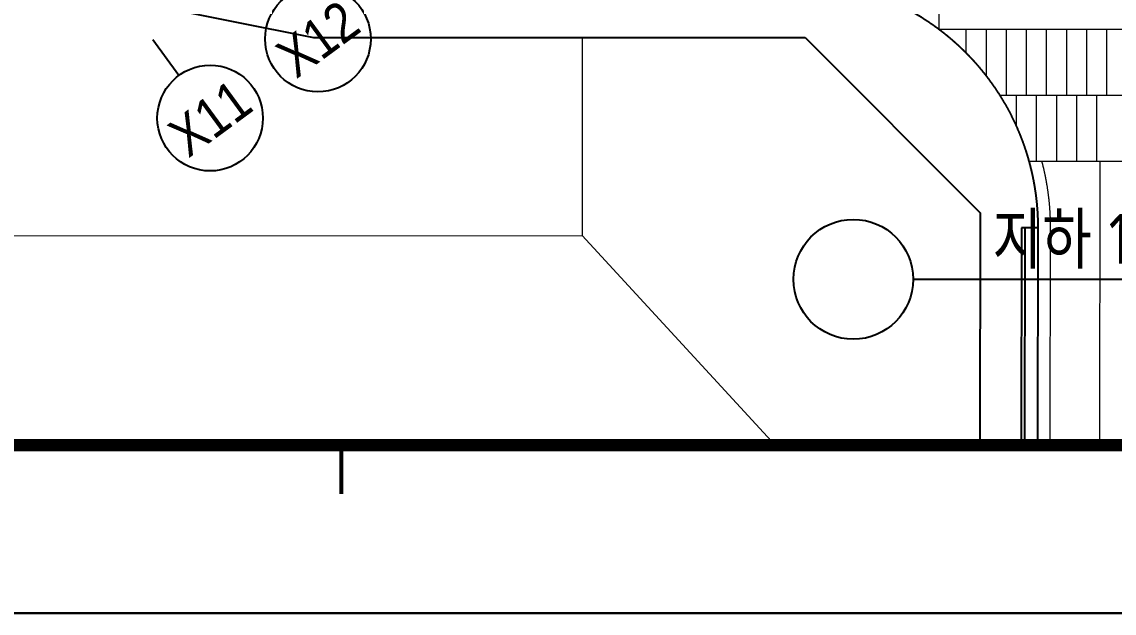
# Model space of a CAD drawing. Header units: millimetres. Extents: x 75184266 to 76346726, y -35077925 to -33679385.
# Drawn here: x 75504360 to 75570546, y -35077925 to -35042138 of the extents above; entities that cross this region are included whole.
import ezdxf
from ezdxf.enums import TextEntityAlignment as Align
from ezdxf.xclip import XClip

# ---------------------------------------------------------------- set-up
doc = ezdxf.new("R2010")
doc.units = ezdxf.units.MM
doc.header["$LTSCALE"] = 50
doc.header["$MEASUREMENT"] = 0
doc.header["$XCLIPFRAME"] = 2
doc.linetypes.add('XR-지하3층$0$L2-2', pattern=[2.5, 1, -1.5])
for name, color, linetype in [('AA-XXXX-TEX1', 3, 'CONTINUOUS'), ('AZ-LINE', 3, 'CONTINUOUS'), ('XR-지하3층$0$00000-변경가로망', 7, 'CONTINUOUS'), ('XR-지하3층$0$보도라인', 7, 'CONTINUOUS'), ('Y-TEX', 3, 'CONTINUOUS')]:
    doc.layers.add(name, color=color, linetype=linetype)
doc.layers.add('XR-기준층$0$XR-지하3층$0$DEFPOINT', color=142, linetype='CONTINUOUS', plot=False)
doc.layers.add('건축', color=8, linetype='CONTINUOUS', plot=False)
for name, color, linetype, lineweight in [('XR-지하3층$0$$-길가장자리선', 7, 'CONTINUOUS', 0), ('XR-지하3층$0$$-차로분리', 7, 'CONTINUOUS', 0), ('XR-지하3층$0$00000-계획선', 7, 'CONTINUOUS', 0), ('XR-지하3층$0$RP-횡단보도', 8, 'CONTINUOUS', 0)]:
    doc.layers.add(name, color=color, linetype=linetype, lineweight=lineweight)
doc.styles.add('ANU-TEXT 0', font='', dxfattribs={"width": 0.8})
doc.styles.add('XR-지하3층$0$20110829_평면도_면적조정$0$돋움', font='')
doc.styles.get('ANU-TEXT 0').set_extended_font_data('Malgun Gothic')
doc.styles.get('XR-지하3층$0$20110829_평면도_면적조정$0$돋움').set_extended_font_data('Dotum')

# ---------------------------------------------------------------- blocks, each defined once
blk = doc.blocks.new('바탕폼')
at = {"layer": 'AZ-LINE', "ltscale": 10}
blk.add_lwpolyline([(841, 594.71), (0, 594.71), (0, 0), (841, 0)], close=True, dxfattribs=at)
at = {"layer": 'AZ-LINE', "const_width": 1.5}
blk.add_lwpolyline([(20, 574.35), (20, 20.35), (821, 20.35), (821, 574.35)], close=True, dxfattribs=at)
at = {"layer": 'AZ-LINE', "ltscale": 10, "const_width": 0.5}
blk.add_lwpolyline([(560.78, 20.42), (560.78, 14.42)], dxfattribs=at)
blk = doc.blocks.new('XR-지하3층$0$A$C723B38EE')
at = {"layer": 'XR-지하3층$0$$-길가장자리선', "color": 8}
blk.add_lwpolyline([(450.281, 137.178, -0.064705), (450.798, 133.152), (450.717, 84.497), (450.693, 69.498), (450.643, 39.678), (453.602, 14.677), (453.579, 0.609)], format="xyb", dxfattribs=at)
at = {"layer": 'XR-지하3층$0$$-차로분리', "color": 8, "linetype": 'XR-지하3층$0$L2-2', "ltscale": 80, "flags": 128}
blk.add_lwpolyline([(453.804, 137.179), (453.699, 73.121)], dxfattribs=at)
at = {"layer": 'XR-지하3층$0$00000-계획선', "color": 8, "ltscale": 100}
for points in [[(422.444, 144.678), (422.444, 132.678)], [(422.444, 132.678), (434.525, 119.577)]]:
    blk.add_lwpolyline(points, dxfattribs=at)
at = {"layer": 'XR-지하3층$0$00000-계획선', "color": 8, "ltscale": 30}
blk.add_lwpolyline([(181.869, 132.671), (422.444, 132.678)], dxfattribs=at)
at = {"layer": 'XR-지하3층$0$00000-변경가로망', "color": 8}
for points in [[(316.163, 147.675), (391.158, 147.677), (406.153, 144.677), (435.951, 144.678)], [(435.951, 144.678), (446.549, 134.063)], [(446.549, 134.063), (446.468, 84.678), (444.943, 69.682), (444.893, 39.688), (449.352, 14.678), (449.329, 0.609)]]:
    blk.add_lwpolyline(points, dxfattribs=at)
at = {"layer": 'XR-지하3층$0$RP-횡단보도', "color": 253}
for p, q in [((444.068, 145.178), (444.128, 181.678)), ((444.068, 145.178), (494.848, 145.18)), ((445.71, 143.729), (445.71, 145.178)), ((446.927, 142.337), (446.927, 145.178)), ((448.144, 141.178), (448.144, 145.178)), ((449.362, 141.178), (449.362, 145.178)), ((450.579, 141.178), (450.579, 145.178)), ((451.796, 141.178), (451.796, 145.178)), ((453.014, 141.178), (453.014, 145.178)), ((454.231, 141.179), (454.231, 145.179)), ((447.736, 141.178), (491.159, 141.18)), ((448.753, 139.274), (448.753, 141.178)), ((449.97, 137.178), (449.97, 141.178)), ((451.188, 137.178), (451.188, 141.178)), ((452.405, 137.178), (452.405, 141.178)), ((453.622, 137.179), (453.622, 141.179)), ((449.505, 137.178), (489.391, 137.179))]:
    blk.add_line(p, q, dxfattribs=at)
at = {"layer": 'XR-지하3층$0$보도라인', "color": 8, "linetype": 'Continuous', "flags": 128}
blk.add_lwpolyline([(241.107, 151.173), (261.163, 148.173), (291.163, 148.174), (316.208, 151.175), (391.504, 151.177), (406.5, 148.177), (435.047, 148.178, -0.414705), (450.048, 133.153), (449.967, 84.498), (449.943, 69.499), (449.893, 39.635), (452.852, 14.634), (452.829, 0.609)], format="xyb", dxfattribs=at)
for points in [[(449.048, 133.155), (448.968, 84.549)], [(450.048, 133.153), (449.048, 133.155)], [(449.263, 133.155), (449.183, 84.549)]]:
    blk.add_lwpolyline(points, dxfattribs=at)

msp = doc.modelspace()

# ---------------------------------------------------------------- linework, layer by layer
at = {"layer": 'XR-기준층$0$XR-지하3층$0$DEFPOINT', "ltscale": 0.5}
for points in [[(75663667, -35077925.1), (75243667, -35077925.1), (75243667, -34780925.1), (75663667, -34780925.1)], [(75663669.1, -35077925.1), (75243669.1, -35077925.1), (75243669.1, -34780925.1), (75663669.1, -34780925.1)]]:
    msp.add_lwpolyline(points, close=True, dxfattribs=at)
at = {"layer": 'Y-TEX', "color": 0}
msp.add_lwpolyline([(75558366.9, -35057720.5), (75609004.4, -35057720.5)], dxfattribs=at)
msp.add_circle((75554741, -35057720.5), 3625.9, dxfattribs=at)
at = {"layer": '건축'}
msp.add_line((75513876, -35045380.9), (75512299.3, -35043230.3), dxfattribs=at)
for centre in [(75522300.5, -35043172.4), (75515768.1, -35047961.6)]:
    msp.add_circle(centre, 3200, dxfattribs=at)

# ---------------------------------------------------------------- block references
at = {"layer": 'AZ-LINE', "xscale": 499.40546941707, "yscale": 499.40546941707, "zscale": 499.40546941707}
msp.add_blockref('바탕폼', (75243667, -35077925.1), dxfattribs=at)
at = {"layer": '건축', "ltscale": 0.5}
ref = msp.add_blockref('XR-지하3층$0$A$C723B38EE', (75115875.3, -35187756.2), dxfattribs=dict(at, xscale=999.9999999999998, yscale=999.9999999999998, zscale=999.9999999999998))
XClip(ref).set_block_clipping_path([(137.7798442268, 119.9958357572), (497.8511876765, 396.6664658143)])

# ---------------------------------------------------------------- texts
at = {"layer": 'AA-XXXX-TEX1', "style": 'ANU-TEXT 0', "width": 0.8}
msp.add_text('지하 1층 주차유도설비 평면도', height=3000, dxfattribs=at).set_placement((75563170.3, -35056763.8))
at = {"layer": '건축', "style": 'XR-지하3층$0$20110829_평면도_면적조정$0$돋움', "width": 0.9}
for s, p in [('X12', (75522298.6, -35043169.8)), ('X11', (75515766.1, -35047959))]:
    msp.add_text(s, height=2400, rotation=36.246935, dxfattribs=at).set_placement(p, align=Align.MIDDLE_CENTER)

doc.saveas('drawing.dxf')
